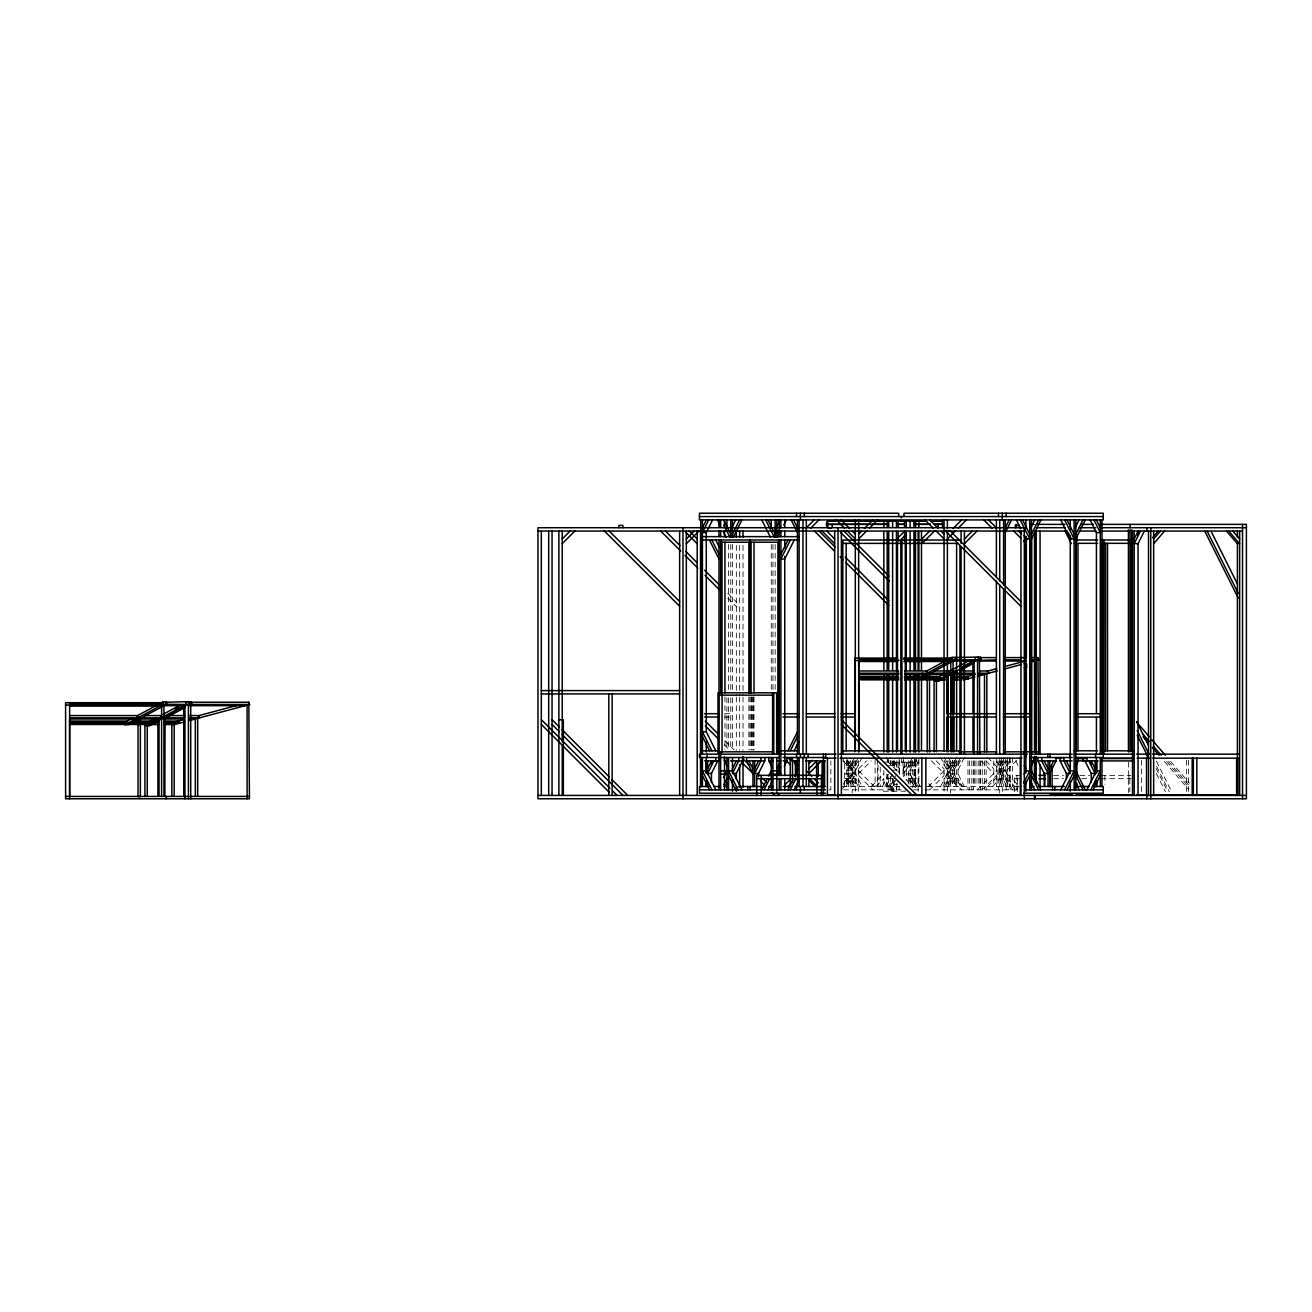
<?xml version="1.0" encoding="UTF-8"?>
<svg xmlns="http://www.w3.org/2000/svg" width="1312" height="1312" viewBox="0 0 1312 1312"><rect width="100%" height="100%" fill="white"/><g stroke="black" fill="none" stroke-linecap="round" stroke-linejoin="round"><path stroke-width="0.75" stroke-dasharray="5 3.75" d="M848.044 765.388L850.406 760.665M848.044 770.128L854.342 757.516M851.898 765.388L854.276 760.665M843.14 784.707L848.552 773.883M851.898 770.128L858.212 757.516M848.552 778.623L844.616 786.511L844.698 760.862M858.13 760.665L855.768 765.388L844.698 765.388M846.109 786.511L852.423 773.883M862.082 757.516L855.768 770.128L844.698 770.128M852.423 778.623L848.47 786.511L848.552 760.862M882.418 786.511L888.732 773.883M884.78 786.511L888.732 778.623L892.603 778.623L888.65 786.511L888.732 775.474M886.289 786.511L892.603 773.883M890.143 786.511L895.555 775.687M892.668 789.857L892.668 786.511L895.67 780.197M908.626 760.665L906.248 765.388L913.972 765.388L916.35 760.665M912.562 757.516L906.248 770.128L913.972 770.128L920.286 757.516M910.118 765.388L914.07 757.516M910.118 770.128L916.432 757.516M950.282 765.388L952.66 760.665M940.638 786.511L946.936 773.883L958.022 773.883L964.32 786.511M950.282 770.128L956.596 757.516M943 786.511L946.936 778.623L958.022 778.623L961.958 786.511M954.152 765.388L956.514 760.665M944.492 786.511L950.806 773.883M954.152 770.128L960.466 757.516M950.806 778.623L946.87 786.511L946.936 760.862M960.384 760.665L958.022 765.388L946.936 765.388L944.574 760.665M948.363 786.511L954.677 773.883M964.32 757.516L958.022 770.128L946.936 770.128L940.638 757.516M954.677 778.623L950.724 786.511L950.806 760.862M1002.778 760.862L998.826 768.75L1002.696 768.75L1006.632 760.862M1005.14 760.862L998.826 773.473L1002.696 773.473L1008.994 760.862M1016.39 789.857L1018.112 786.396M844.452 781.706L855.309 770.833M858.655 768.75L866.543 760.862M841.025 789.857L855.309 775.572M858.655 773.473L871.283 760.862M871.217 786.511L883.829 773.883M875.94 786.511L883.829 778.623M903.033 768.75L910.922 760.862M903.033 773.473L915.645 760.862L915.645 787.922M944.05 770.833L925.026 789.857L1019.408 789.857M947.395 768.75L955.284 760.862M929.765 789.857L944.05 775.572M947.395 773.473L960.007 760.862M977.358 789.857L996.382 770.833M982.098 789.857L996.382 775.572M1006.944 765.388L1010.896 761.452M987.641 786.511L1000.252 773.883M1006.944 770.128L1019.572 757.516M992.364 786.511L1000.252 778.623M724.65 713.695L730.768 713.695M724.65 717.041L730.768 717.041M883.829 762.19L918.876 762.19M888.732 765.388L896.457 765.388L894.095 760.665M892.586 770.128L896.457 770.128L890.143 757.516M844.698 773.883L855.768 773.883L862.082 786.511M1020.834 775.359L1014.734 775.359L1014.734 791.71M1053.569 775.359L1063.442 775.359M1079.792 775.359L1089.829 775.359M1101.014 775.359L1130.895 775.359M844.698 778.623L855.768 778.623L859.704 786.511M1014.734 778.705L1020.834 778.705M1053.569 778.705L1063.442 778.705M1081.646 778.705L1089.829 778.705M1101.014 778.705L1130.895 778.705M897.621 784.281L893.882 784.281L893.882 791.53M842.255 786.511L900.393 786.511M910.118 786.511L920.729 786.511M926.764 786.511L1019.572 786.511L1006.944 773.883M829.2 789.857L830.873 789.857L830.873 760.862M843.583 789.857L905.854 789.857M913.48 789.857L920.729 789.857M905.854 791.202L881.123 791.202L881.123 789.857M996.316 761.452L1000.252 765.388M987.641 757.516L1000.252 770.128M1006.944 778.623L1014.832 786.511M985.919 760.862L993.807 768.75M981.179 760.862L993.807 773.473M947.395 770.833L966.419 789.857M936.161 760.862L944.05 768.75M947.395 775.572L961.68 789.857M931.422 760.862L944.05 773.473M928.699 783.707L931.504 786.511M727.783 593.368L736.475 602.06M891.799 760.862L899.688 768.75M727.898 598.223L736.475 606.784M887.06 760.862L899.688 773.473M858.655 770.833L877.679 789.857M847.421 760.862L855.309 768.75M858.655 775.572L872.956 789.857M842.698 760.862L855.309 773.473M725.323 741.149L733.9 749.71M724.175 744.724L728.521 749.07M1170.665 761.436L1189.41 783.067M1168.434 761.436L1188.508 784.609M1166.614 761.485L1189.328 787.725M1164.384 761.485L1188.442 789.266M1156.38 761.173L1171.714 791.825M1156.577 766.306L1169.32 791.792M1156.118 768.389L1167.844 791.825M1156.364 773.588L1165.466 791.792M1015.718 760.862L1018.424 766.257M1014.783 789.857L1005.271 770.833L1001.4 770.833L1010.912 789.857M1012.405 789.857L1005.271 775.572L1001.4 775.572L1008.551 789.857M952.299 760.665L954.677 765.388M948.363 757.516L954.677 770.128M950.806 765.388L948.445 760.665L948.609 786.511M954.152 773.883L960.466 786.511M944.492 757.516L950.806 770.128M954.152 778.623L958.104 786.511M950.282 773.883L956.596 786.511M950.282 778.623L954.234 786.511M920.286 786.511L913.972 773.883L906.248 773.883L912.562 786.511M917.924 786.511L913.972 778.623L906.248 778.623L909.413 784.937M890.225 760.665L892.603 765.388M886.289 757.516L889.897 764.716M852.423 765.388L850.061 760.665L850.225 786.511M846.109 757.516L852.423 770.128M846.191 760.665L848.552 765.388M851.898 773.883L858.212 786.511M843.14 759.304L848.552 770.128M851.898 778.623L855.85 786.511M848.044 773.883L854.342 786.511M848.044 778.623L851.98 786.511L851.898 760.862M1188.59 760.206L1188.574 792.727M1186.573 760.206L1186.573 794.76M1141.374 760.206L1141.374 792.694M1129.862 778.705L1129.862 791.71M1128.894 775.359L1128.894 778.705M1128.435 762.092L1128.435 792.661M1104.868 775.359L1104.868 784.281M1017.636 778.705L1017.636 791.71M1016.964 775.359L1016.964 791.71M1012.438 757.516L1012.438 786.511M1010.207 757.516L1010.207 786.511M1009.551 757.516L1009.551 786.511M1007.321 757.516L1007.321 786.511M1006.944 760.862L1006.944 786.511M1006.173 786.511L1006.173 789.857M1005.271 757.516L1005.271 786.511M1003.598 757.516L1003.598 786.511M1002.696 760.862L1002.696 786.511M1002.302 786.511L1002.302 793.202M1001.4 757.516L1001.4 786.511M1001.023 760.862L1001.023 786.511M1000.252 760.862L1000.252 786.511M999.728 757.516L999.728 786.511M999.695 789.857L999.695 793.202M998.826 760.862L998.826 786.511M998.448 786.511L998.448 789.857M997.153 760.862L997.153 786.511M996.382 757.516L996.382 786.511M993.807 760.862L993.807 786.511M986.132 760.862L986.132 789.857M984.459 760.862L984.459 789.857M982.262 760.862L982.262 789.857M980.589 760.862L980.589 789.857M979.818 760.862L979.818 786.511M978.145 760.862L978.145 786.511M975.948 760.862L975.948 786.511M974.275 760.862L974.275 786.511M973.504 760.862L973.504 789.857M971.831 760.862L971.831 789.857M969.634 760.862L969.634 789.857M967.961 760.862L967.961 789.857M958.022 760.862L958.022 786.511M956.35 760.862L956.35 786.511M954.677 760.862L954.677 786.511M954.152 760.862L954.152 786.511M952.479 760.862L952.479 786.511M950.282 760.862L950.282 786.511M950.528 789.857L950.528 793.202M947.395 760.862L947.395 791.185M944.05 760.862L944.05 791.185M918.859 758.844L918.876 786.511M918.138 760.599L918.138 791.333M916.629 758.844L916.629 762.19M915.53 762.19L915.53 786.511M914.792 760.599L914.792 787.233M914.398 758.844L914.398 762.19M913.972 762.19L913.972 786.511M912.299 760.862L912.299 787.922M910.118 762.19L910.118 784.478M908.445 762.19L908.445 782.46M906.248 762.19L906.248 780.427M904.575 762.19L904.575 776.376M903.591 757.516L903.591 776.835M903.033 760.862L903.033 776.638M901.344 758.844L901.344 762.19M899.688 760.862L899.688 774.67M899.114 758.844L899.13 774.916M899.13 786.511L899.13 789.857M898.13 762.19L898.13 772.325M896.867 760.599L896.867 770.849M896.867 783.133L896.867 791.333M896.457 762.19L896.457 770.292M896.522 786.511L896.522 789.857M894.259 762.19L894.259 768.274M894.259 780.427L894.259 786.511M893.521 760.599L893.521 766.749M893.521 779.033L893.521 791.333M892.586 762.19L892.586 766.241M892.586 778.41L892.586 786.511M892.34 789.857L892.34 791.202M891.701 786.511L891.701 789.857M891.176 786.511L891.242 791.202M890.176 760.599L890.405 764.716M890.405 776.376L890.176 791.333M888.929 786.511L888.929 789.857M888.29 758.844L888.29 762.19M887.174 774.359L887.174 786.511M887.06 774.392L887.06 789.857M883.829 770.292L883.829 786.511M880.237 767.176L880.237 786.511M878.007 765.24L878.007 786.511M877.334 759.435L877.334 786.511M875.104 759.435L875.104 786.511M858.655 760.862L858.655 791.185M855.768 760.862L855.768 786.511M855.309 760.862L855.309 791.185M854.096 760.862L854.096 786.511M852.423 760.862L852.423 786.511M852.177 789.857L852.177 793.202M848.044 760.862L848.044 786.511M846.371 760.862L846.371 786.511M775.146 544.447L775.146 689.653M772.948 544.447L772.948 689.653M771.276 544.447L771.276 689.653M753.99 696.951L753.99 749.89M753.17 697.049L753.17 750.087M752.875 696.951L752.875 750.087M751.76 696.951L751.76 749.89M751.087 696.951L751.087 749.89M749.972 696.951L749.972 749.89M748.857 696.951L748.857 749.89M743.018 545.415L743.018 695.016M743.018 697.066L743.018 750.349M739.673 545.415L739.673 695.016M739.673 697.066L739.673 750.349M736.327 545.415L736.327 695.016M736.327 697.066L736.327 750.349M732.44 544.447L732.44 689.653M732.44 697.836L732.44 748.955M730.768 544.447L730.768 689.653M730.768 697.836L730.768 748.955M728.586 544.447L728.586 689.653M728.586 697.836L728.586 748.955M726.914 697.836L726.914 748.955M724.946 696.951L724.946 749.89M916.432 786.511L910.118 773.883L916.432 786.511M914.07 786.511L910.118 778.623L914.054 786.511"/><path stroke-width="1.5" d="M69.618 796.433L69.618 719.009L135.743 719.009M138.039 717.746L138.022 796.696L140.368 796.696L140.351 717.434L138.039 717.746L138.039 718.681M927.19 752.071L927.19 673.122L929.503 672.81L929.536 752.071M164.853 796.433L165.05 718.271M954.021 751.825L954.103 717.746M954.103 713.744L954.201 673.663L950.724 674.286M702.412 527.801L706.364 519.913M708.726 519.913L702.412 532.541L706.282 532.541L712.596 519.913M731.26 528.834L735.72 519.913M732.44 534.197L739.591 519.913M733.31 537.198L741.952 519.913M775.622 528.834L780.099 519.913M776.819 534.197L780.378 527.063M777.672 537.198L780.279 532.016M783.723 525.095L786.331 519.913M780.886 554.271L788.02 539.986M790.398 539.986L780.886 559.01L784.756 559.01L794.252 539.986M707.562 768.75L711.514 760.862M713.876 760.862L707.562 773.473L711.432 773.473L717.746 760.862M723.453 777.754L726.914 770.833M723.863 784.674L727.324 777.754M732.44 768.75L736.393 760.862M725.421 786.282L727.209 782.706M742.625 757.516L742.625 760.862L736.311 773.473L732.44 773.473L738.754 760.862L738.754 757.516M754.63 768.75L758.582 760.862M764.798 757.516L764.798 760.862L758.5 773.473L754.63 773.473L760.944 760.862L760.944 757.516M761.764 789.857L766.946 779.476M768.684 776.032L771.276 770.833M764.125 789.857L769.488 779.148M776.819 768.75L779.968 762.436M767.996 789.857L772.456 780.919M787.938 750.808L797.45 731.801M777.721 771.669L780.427 766.257M790.3 750.808L797.45 736.524M784.281 766.257L786.987 760.862L786.987 757.516M794.17 750.808L798.631 741.887M787.938 789.857L793.12 779.476M794.842 776.032L797.45 770.833M790.3 789.857L795.662 779.148M794.17 789.857L798.631 780.919M1005.271 527.801L1009.207 519.913M1005.271 532.541L1011.568 519.913M1030.248 528.834L1034.709 519.913M1031.429 534.197L1038.579 519.913M1031.429 538.937L1040.941 519.913M1075.512 527.063L1079.087 519.913M1075.807 534.197L1082.941 519.913M1075.807 538.937L1085.303 519.913M1134.191 538.953L1138.127 531.065M1140.505 531.065L1134.191 543.693L1138.045 543.693L1144.359 531.065M1024.164 774.293L1025.902 770.833L1029.756 770.833L1023.704 782.936M1030.281 768.061L1033.872 760.862L1033.872 757.516M1024.41 786.282L1029.756 775.572M1049.748 768.75L1053.7 760.862M1049.748 773.473L1056.062 760.862L1056.062 757.516M1060.752 789.857L1070.264 770.833L1074.134 770.833L1064.622 789.857M1075.545 766.257L1078.251 760.862L1078.251 757.516M1066.984 789.857L1074.134 775.572M1086.926 789.857L1096.422 770.833L1100.292 770.833L1090.78 789.857M1093.142 789.857L1100.292 775.572M1152.576 537.641L1158.266 531.065M1153.658 538.953L1160.497 531.065M1153.658 543.693L1164.597 531.065M562.225 538.953L570.113 531.065M562.225 543.693L574.853 531.065M686.324 538.953L694.212 531.065M686.324 543.693L698.952 531.065M806.322 527.801L814.211 519.913M810.537 528.326L818.95 519.913M887.994 521.028L827.528 521.044C822.755 527.752 834.202 531.475 832.005 524.374M858.655 534.197L861.525 531.344M864.378 528.49L872.956 519.913M858.655 538.937L866.822 530.786M869.528 528.064L877.679 519.913M898.179 537.641L904.755 531.065M899.671 540.888L905.28 535.28M929.683 531.065L921.795 538.953L921.795 543.693L934.406 531.065M942.524 527.621L942.426 521.028L930.323 521.044L942.393 521.077M953.102 528.49L961.68 519.913M947.395 538.937L955.546 530.786M958.268 528.064L966.419 519.913M964.418 538.953L972.307 531.065M964.418 543.693L977.03 531.065M784.543 785.101L790.152 779.492M809.455 763.125L812.276 760.32M787.872 786.511L790.496 783.887M808.897 768.75L816.786 760.862M808.897 773.473L821.525 760.862M144.96 715.581L160.72 715.581L161.31 717.828L159.113 719.009L139.22 719.009M166.362 704.462L165.952 702.232L189.01 701.658L189.6 703.888L184.041 705.659L164.148 705.659M934.128 670.973L949.872 670.973L950.478 673.204L948.264 674.384L928.371 674.384M974.8 657.607L975.406 659.838L955.513 659.838L955.12 657.607L978.162 657.033L978.768 659.28L973.192 661.035L953.299 661.035M124.574 722.535L133.283 717.861M136.776 715.991L162.934 701.986L166.411 701.986L166.706 704.249L128.363 724.798L124.87 724.798L163.229 704.249L186.238 704.462L185.648 702.232M147.436 722.699L156.128 718.041M163.065 714.318L180.433 705.02M149.732 722.699L154.947 719.911M175.119 709.103L178.58 707.234M145.698 723.634L146.304 725.864L186.238 704.462M185.058 706.332L148.6 725.864L158.9 721.567M184.959 707.611L163.688 719.009L183.467 719.009M189.568 705.151L190.732 704.511L190.732 798.778M913.726 677.927L922.451 673.253M925.928 671.383L945.116 661.1M955.858 659.624L952.381 659.624L914.038 680.19L917.514 680.19L955.858 659.624L955.562 657.361L952.086 657.361L948.56 659.247L903.673 659.247M936.588 678.091L945.28 673.433M948.756 671.564L969.584 660.395M934.866 679.009L935.456 681.256L956.3 670.088M959.777 668.218L975.406 659.838M945.772 676.959L937.752 681.256L944.886 678.665M949.248 675.09L977.702 659.838L981.064 659.28L980.458 657.033L977.096 657.607M951.528 675.09L956.743 672.302M960.22 670.448L974.111 663.003M184.008 719.599L174.184 722.223L164.426 722.223M197.751 715.909L237.046 705.38M174.184 724.65L184.615 721.862M189.617 720.518L249.624 704.462L248.821 702.232L190.224 702.232M975.128 674.45L963.336 677.615L953.578 677.615M986.919 671.285L996.726 668.661M1004.598 666.562L1026.197 660.772M963.336 680.042L974.914 676.926M978.768 675.893L997.333 670.924M1003.86 669.169L1021.228 664.528M1030.74 661.97L1038.792 659.838L1037.989 657.607L1029.904 657.607M162.54 718.386L159.064 719.009L159.064 796.433M949.56 674.909L953.037 674.286M976.407 660.494L996.202 659.838M187.944 702.232L191.306 701.658L191.896 703.888L188.534 704.462M146.304 725.864L149.666 725.29M935.456 681.256L938.818 680.682M163.934 796.433L163.918 704.806L161.622 705.118L161.589 796.433M953.102 751.825L953.07 660.182L950.774 660.494L950.757 751.825M950.757 661.428L953.07 661.117L953.07 660.182M699.46 516.567L1103.261 516.567M898.08 521.028L904.132 521.028M914.202 521.028L926.288 521.028M827.511 521.077L873.874 521.077M877.892 521.077L926.272 521.077M867.954 524.275L827.544 524.374L887.994 524.374M871.988 524.275L888.109 524.275M898.179 524.275L904.23 524.275M914.3 524.275L930.421 524.275M934.456 524.275L942.524 524.275L934.341 524.423M898.048 524.423L904.132 524.374M914.185 524.423L930.323 524.374M1030.068 524.374L1034.151 524.374M1036.398 524.374L1064.918 524.374M1081.219 524.374L1093.437 524.374M1101.375 524.374L1246.4 524.374L1246.4 798.778L537.969 798.778L537.969 527.719L1024.311 527.719L1024.311 798.778M1036.398 527.719L1065.164 527.719M1079.464 527.719L1095.815 527.719M1101.588 527.719L1246.4 527.719M537.969 531.065L1024.311 531.065M1067.443 531.065L1034.512 531.065L1034.512 752.399M1079.251 531.065L1095.815 531.065M1101.719 531.065L1242.53 531.065M702.412 536.641L799.287 536.641M702.412 539.986L799.287 539.986M959.958 540.036L901.951 540.036L901.951 754.22M1074.364 539.986L1097.57 539.986M1101.424 539.986L1132.928 539.986M720.928 542.217L779.033 542.217M842.829 543.381L900.836 543.381M901.951 543.381L957.957 543.381M1074.364 543.332L1097.57 543.332M1103.359 543.332L1101.686 543.332L1101.686 750.808L1103.359 750.808M1103.917 543.332L1132.928 543.332M995.546 657.607L979.392 657.607L979.884 754.154M1003.631 657.607L1025.869 657.607M897.621 658.066L854.752 658.066L854.752 751.825M903.755 658.066L950.774 658.066L951.184 660.297L904.968 660.297M858.77 659.247L897.539 659.247M1004.32 659.838L1020.539 659.838M1030.674 659.838L1038.792 659.838M858.77 660.297L898.95 660.297M854.752 660.526L858.77 660.526M979.802 661.035L995.956 661.035M1004.041 661.035L1026.279 661.035M1030.314 661.035L1034.348 661.035M858.77 661.494L897.72 661.494M903.87 661.494L948.97 661.494M1024.311 663.806L1026.656 663.806L1026.656 667.824L1024.311 667.824M858.77 670.973L898.736 670.973M904.722 670.973L926.715 670.973L927.108 673.204L905.001 673.204M960.4 670.973L974.275 670.973M980.212 670.973L988.133 670.973L988.936 673.204L978.965 673.204M858.77 673.204L898.966 673.204M930.585 673.204L950.478 673.204M955.054 673.204L974.98 673.204M898.851 674.384L858.77 674.384L858.77 751.825L858.77 658.066M904.854 674.384L924.894 674.384M952.84 674.384L974.603 674.384M978.572 674.384L984.508 674.384L984.508 751.825M858.77 676.418L898.605 676.418M904.575 676.418L916.53 676.418L916.924 678.665L904.903 678.665M921.975 676.418L939.687 676.418L940.294 678.665L920.598 678.665M954.07 676.418L967.764 676.418L968.568 678.665L960.679 678.665M858.77 677.615L898.441 677.615M904.394 677.615L914.316 677.615M923.697 677.615L939.933 677.615M858.77 678.665L898.884 678.665M952.774 678.665L956.727 678.665M858.77 679.846L898.736 679.846M904.722 679.846L914.71 679.846M918.384 679.846L938.08 679.846M952.43 679.846L956.333 679.846M941.885 679.944L945.772 679.944M953.578 679.944L961.384 679.944M541.315 690.588L679.632 690.588M777.819 692.818L717.992 692.818L717.992 754.154M541.315 693.933L679.632 693.933M719.156 695.147L773.506 695.147M69.618 703.872L159.408 703.872M190.83 704.462L249.624 704.462M69.618 704.921L162.016 704.921L161.622 702.691L65.6 702.691L65.6 798.778L249.428 798.778L248.821 702.232M65.6 705.134L69.618 705.134M188.616 705.659L245.196 705.659M69.618 706.102L159.802 706.102M704.462 713.695L718.746 713.695M782.936 713.695L799.27 713.695M806.322 713.695L834.908 713.695M841.025 713.695L855.309 713.695M947.395 713.695L996.382 713.695M1003.45 713.695L1029.756 713.695M1075.807 713.695L1100.292 713.695M69.618 715.581L137.547 715.581L137.957 717.828L69.618 717.828M169.264 715.581L185.107 715.581M189.076 715.581L198.981 715.581L199.768 717.828L189.814 717.828M704.462 717.041L718.746 717.041M782.936 717.041L799.27 717.041M806.322 717.041L834.908 717.041M841.025 717.041L855.309 717.041M947.395 717.041L996.382 717.041M1003.45 717.041L1029.756 717.041M1075.807 717.041L1100.292 717.041M141.434 717.828L161.31 717.828M165.902 717.828L183.828 717.828M189.404 719.009L195.34 719.009L195.34 796.433M558.879 719.714L563.34 719.714L563.34 795.433M69.618 721.042L127.362 721.042L127.772 723.273L69.618 723.273M132.824 721.042L150.536 721.042L151.142 723.273L131.446 723.273L129.232 724.47L148.928 724.47M164.902 721.042L178.612 721.042L179.416 723.273L165.591 723.273M69.618 722.223L125.148 722.223M134.546 722.223L150.765 722.223M69.618 724.47L125.558 724.47M150.765 724.568L158.572 724.568M164.426 724.568L174.988 724.47M715.794 750.808L706.282 731.801L702.412 731.801L711.924 750.808M702.412 750.808L719.156 750.808M780.886 750.808L797.63 750.808M842.829 750.858L900.836 750.858M901.951 750.858L959.958 750.858M1074.364 750.808L1097.57 750.808M1103.917 750.808L1132.928 750.808M719.156 751.825L773.506 751.825M777.918 751.924L779.033 751.924M958.777 751.825L996.874 751.825M1003.746 751.825L1038.596 751.825M779.213 754.154L699.46 754.154L699.46 757.516L719.632 757.516L719.632 760.862L704.61 760.862M780.886 754.154L836.023 754.154M839.483 754.154L1027.476 754.154M1029.707 754.154L1072.216 754.154M1074.364 754.154L1133.06 754.154M1136.487 754.154L1149.394 754.154M1152.592 754.154L1238.643 754.154M720.649 757.516L779.213 757.516M783.116 757.516L825.297 757.516M1029.789 757.516L1072.117 757.516M1076.102 757.516L1103.261 757.516L1103.359 539.986M823.411 758.172L835.974 758.172M840.074 758.172L1021.966 758.172M1055.373 758.172L1061.523 758.172M1077.874 758.172L1084.007 758.172M1102.392 758.172L1133.06 758.172M1137.127 758.172L1149.394 758.172M1152.592 758.172L1238.643 758.172M1076.922 758.566L1085.336 758.566M1100.702 758.566L1132.896 758.566L1132.896 760.911L1100.702 760.911M724.47 757.516L724.47 760.862L726.832 760.862M730.587 760.862L742.625 760.862M746.643 757.516L746.643 760.862L764.798 760.862M768.832 757.516L768.832 760.862L772.916 760.862M776.819 760.862L780.673 760.862M783.116 760.862L786.987 760.862M799.27 760.862L791.825 760.862L791.825 757.516M805.552 760.862L825.297 760.862M1029.789 760.862L1033.872 760.862M1037.907 757.516L1037.907 760.862L1056.062 760.862M1060.096 757.516L1060.096 760.862L1072.117 760.862M1075.873 760.862L1098.111 760.862M720.649 770.833L727.652 770.833M772.948 770.833L779.951 770.833M776.819 773.473L780.673 773.473M720.649 774.178L727.652 774.178M772.948 774.178L779.951 774.178M1038.874 775.359L1045.582 775.359M756.712 778.705L821.41 778.705M1038.874 778.705L1045.582 778.705M709.677 786.511L699.46 786.511L699.46 793.202L825.543 793.202M713.777 786.511L719.911 786.511M723.994 786.511L728.094 786.511M738.312 786.511L764.896 786.511M768.504 786.511L773.08 786.511M783.133 786.511L791.48 786.511M794.892 786.511L825.166 786.511M1029.625 786.511L1034.2 786.511M1037.808 786.511L1064.393 786.511M1074.626 786.511L1088.944 786.511M1093.027 786.511L1103.261 786.511L1103.261 793.202L1023.704 793.202M699.46 789.857L825.346 789.857M1024.508 789.857L1103.261 789.857M835.547 794.76L827.429 794.76L827.429 758.172M839.614 794.76L1020.293 794.76L1020.293 758.172M1050.092 794.76L1072.216 794.76M1076.217 794.76L1132.486 794.76M1136.487 794.76L1146.54 794.76L1146.524 758.172M1152.592 794.76L1237.79 794.76L1237.79 758.172M537.969 795.433L1246.4 795.433M65.6 796.433L188.42 796.433M189.305 796.433L249.428 796.433M1018.916 531.065L1021.72 533.869M1024.524 536.674L1027.329 539.478M1018.456 531.065L1021.08 533.689M1013.733 531.065L1020.736 538.084M1023.54 540.888L1026.345 543.693M988.494 519.913L996.382 527.801M983.77 519.913L992.184 528.326M1020.851 601.568L949.872 530.589L945.132 530.589L1020.851 606.308M929.765 519.913L938.326 528.49M941.196 531.344L944.05 534.197M925.026 519.913L933.176 528.064M935.899 530.786L944.05 538.937M841.025 519.913L849.602 528.49M852.456 531.344L855.309 534.197M836.302 519.913L844.452 528.064M847.158 530.786L855.309 538.937M843.96 531.065L854.096 541.216M856.998 544.103L888.864 575.984M840.648 532.492L889.224 581.068M826.79 531.065L834.678 538.953M822.066 531.065L834.678 543.693M819.18 531.065L835.121 547.006M845.256 557.141L888.732 600.601M814.457 531.065L834.448 551.073M840.172 556.78L843.026 559.634M845.879 562.504L888.749 605.357M689.308 531.065L697.197 538.953M685.979 532.475L697.197 543.693M665.479 531.065L679.977 545.562M685.766 551.352L697.361 562.946M704.593 570.179L719.091 584.676M660.756 531.065L680.748 551.073M685.044 555.353L697.902 568.211M705.036 575.361L719.32 589.646M841.386 719.714L917.104 795.433M841.386 724.454L912.365 795.433M608.653 530.507L679.632 601.503M603.914 530.507L679.632 606.226M806.322 770.833L811.767 776.278M814.473 778.984L818.557 783.067M821.279 785.773L823.985 788.496M809.192 778.426L817.753 787.003M787.872 757.516L790.496 760.14M809.455 780.902L815.08 786.511M785.937 760.32L790.152 764.519M705.315 721.141L718.172 733.998M742.461 758.287L749.611 765.437M762.469 778.295L766.749 782.575M776.753 792.579L779.607 795.433M705.348 725.897L718.386 738.935M741.559 762.108L753.154 773.703M760.386 780.952L764.732 785.298M771.981 792.53L774.884 795.433M552.04 719.714L559.191 726.864M562.044 729.718L609.194 776.868M612.048 779.722L627.759 795.433M552.04 724.454L559.289 731.686M562.192 734.589L623.036 795.433M541.315 719.648L609.9 788.217M612.753 791.07L617.034 795.367M541.315 724.372L609.408 792.464M1232.804 531.065L1239.643 538.953M1228.704 531.065L1239.643 543.693L1237.413 543.693L1226.474 531.065M1137.209 722.797L1149.263 736.704M1151.936 739.804L1165.318 755.253M1142.555 733.703L1149.23 741.428M1153.248 746.052L1161.268 755.302M1142.998 736.786L1148.344 742.969M1152.346 747.594L1159.037 755.302M1211.124 531.36L1237.528 584.152M1207.27 531.36L1238.2 593.254M1204.875 531.327L1238.233 598.026M1096.356 519.913L1100.292 527.801M1093.978 519.913L1100.292 532.541L1096.422 532.541L1090.124 519.913M1066.984 519.913L1074.134 534.197M1064.622 519.913L1074.134 538.937L1070.264 538.937L1060.752 519.913M1068.23 532.639L1071.379 538.953M1065.065 531.065L1071.379 543.693M1136.553 721.518L1148.279 744.954M1137.192 730.538L1148.918 753.974M1137.242 735.36L1147.262 755.384M1022.622 519.913L1029.756 534.197M1020.244 519.913L1029.756 538.937L1025.902 538.937L1024.164 535.476M1016.39 519.913L1020.703 528.556M1095.143 768.75L1091.19 760.862L1091.272 764.798M1088.829 760.862L1095.143 773.473L1091.272 773.473L1084.975 760.862M1075.807 770.833L1085.303 789.857M1075.807 775.572L1082.941 789.857M1066.312 760.862L1070.264 768.75M1075.512 782.706L1079.087 789.857M1060.096 760.862L1066.394 773.473L1070.264 773.473L1063.95 760.862L1063.95 757.516M1044.139 760.862L1048.075 768.75M1037.907 760.862L1044.221 773.473L1048.075 773.473L1041.777 760.862L1041.777 757.516M1031.429 770.833L1040.941 789.857M1031.429 775.572L1038.579 789.857M1024.311 765.585L1025.902 768.75M1030.248 780.919L1034.709 789.857M793.498 519.913L797.45 527.801M791.136 519.913L797.45 532.541M767.996 519.913L775.146 534.197M765.634 519.913L774.277 537.198M761.764 519.913L770.406 537.198M723.634 519.913L730.768 534.197M723.863 525.095L729.915 537.198M717.402 519.913L719.993 525.095M723.453 532.016L726.044 537.198M715.696 539.986L719.271 547.137M711.826 539.986L718.976 554.271M709.464 539.986L718.976 559.01M796.072 760.862L798.45 765.585M793.711 760.862L798.221 769.865M768.832 760.862L772.44 768.061M749.021 760.862L752.957 768.75M746.643 760.862L752.957 773.473M741.952 789.857L732.44 770.833L728.586 770.833L738.098 789.857M724.47 760.862L727.176 766.257M728.586 775.572L735.72 789.857M702.412 736.524L709.562 750.808M715.794 789.857L706.282 770.833L702.412 770.833L711.924 789.857M702.412 775.572L709.562 789.857M1037.989 657.607L1038.596 754.154M967.223 676.566L967.83 678.829M178.055 721.19L178.662 723.453M952.086 657.361L952.381 659.624M162.934 701.986L163.229 704.249M1242.53 524.374L1242.53 798.778M1239.643 531.065L1239.643 795.433M1237.413 531.065L1237.413 537.215M1237.413 543.365L1237.413 795.433M1236.626 758.221L1236.626 794.728M1196.839 758.172L1196.839 794.76M1193.362 758.172L1193.362 794.76M1192.182 758.172L1192.182 794.76M1153.658 531.065L1153.658 795.433M1150.772 527.719L1150.772 798.778M1148.525 531.065L1148.525 795.433M1147.36 754.154L1147.36 758.172M1146.901 527.719L1146.901 531.065M1146.901 795.433L1146.901 798.778M1138.045 531.065L1138.045 535.165M1138.045 543.365L1138.045 795.433M1134.191 531.065L1134.191 795.433M1132.518 531.065L1132.518 795.433M1131.78 529.769L1131.78 542.02M1131.256 543.332L1131.256 750.808M1130.108 524.374L1130.108 527.719M1130.108 529.753L1130.108 751.907M1128.435 529.753L1128.435 751.907M1107.525 543.332L1107.525 750.808M1105.59 543.332L1105.59 750.808M1103.917 539.986L1103.917 754.154M1101.965 519.913L1101.965 754.154M1101.965 757.516L1101.965 786.511M1100.292 519.913L1100.292 754.154M1100.292 757.516L1100.292 786.511M1096.816 760.862L1096.816 772.702M1096.816 782.559L1096.816 786.511M1096.422 532.131L1096.422 713.416M1096.422 717.5L1096.422 754.154M1096.422 757.516L1096.422 772.981M1096.422 780.706L1096.422 786.511M1095.52 754.154L1095.52 757.516M1095.143 760.862L1095.143 774.67M1095.143 782.559L1095.143 786.511M1091.272 772.702L1091.272 782.559M1086.943 757.516L1086.943 760.862M1083.089 757.516L1083.089 760.862M1077.972 543.332L1077.972 750.808M1076.922 535.165L1076.922 541.315M1076.922 760.599L1076.922 776.983M1076.922 783.133L1076.922 787.233M1076.037 543.332L1076.037 750.808M1075.807 519.913L1075.807 789.857M1074.134 519.913L1074.134 789.857M1070.264 519.913L1070.264 530.13M1070.264 536.28L1070.264 772.981M1070.264 781.066L1070.264 791.185M1069.985 754.154L1069.985 757.516M1066.394 772.981L1066.394 779.049M1054.832 786.511L1054.832 789.857M1052.601 786.511L1052.601 789.857M1052.126 766.29L1052.126 786.593M1050.092 772.391L1050.092 786.593M1050.026 754.154L1050.026 757.516M1049.748 760.862L1049.748 786.511M1048.075 760.862L1048.075 786.511M1047.796 754.154L1047.796 757.516M1044.844 775.359L1044.844 786.134M1044.221 772.702L1044.221 786.511M1040.055 531.065L1040.055 754.449M1040.055 764.699L1040.055 787.233M1036.185 531.065L1036.267 754.154M1036.185 756.499L1036.185 783.133M1034.889 531.065L1034.889 752.399M1034.889 756.499L1034.889 776.983M1034.889 795.433L1034.889 798.778M1034.512 756.499L1034.512 779.033M1034.512 795.433L1034.512 798.778M1031.544 537.215L1031.544 752.399M1031.544 764.699L1031.544 772.883M1031.544 783.133L1031.544 787.233M1031.429 519.913L1031.429 789.857M1029.756 519.913L1029.756 789.857M1026.345 537.215L1026.345 658.132M1026.345 666.332L1026.345 713.466M1026.345 717.566L1026.345 752.399M1025.902 519.913L1025.902 528.096M1025.902 536.28L1025.902 772.981M1025.902 781.066L1025.902 791.185M1025.623 754.154L1025.623 757.516M1020.966 531.065L1020.966 795.433M1019.26 527.719L1019.26 525.374L1015.242 525.374L1015.242 527.719M1016.013 524.374L1016.013 527.719M1006.173 513.222L1006.173 516.567M1005.271 519.913L1005.271 754.154M1003.598 519.913L1003.598 585.103M1003.598 589.17L1003.598 754.154M1002.302 513.222L1002.302 519.913M999.728 519.913L999.728 581.019M999.728 585.103L999.728 754.154M998.448 513.222L998.448 516.567M996.382 519.913L996.382 576.952M996.382 581.019L996.382 754.154M986.837 673.728L986.837 751.825M977.571 754.154L977.571 659.903L974.094 660.543L974.094 754.154M972.93 661.166L972.93 713.548M972.93 717.582L972.93 751.825M964.418 531.065L964.418 754.351M961.073 531.065L961.073 543.365M961.073 547.448L961.073 754.351M959.958 545.415L959.958 754.22M956.612 543.381L956.612 750.858M951.692 713.794L951.692 673.761L948.215 674.384L948.215 751.825M951.692 717.795L951.692 751.825M947.395 519.913L947.395 528.096M947.395 532.18L947.395 751.005M947.051 675.008L947.051 713.416M947.051 717.451L947.051 751.825M944.05 519.913L944.05 751.005M936.424 751.825L936.424 679.944L934.078 679.944L934.078 751.825M929.503 672.81L929.503 673.745L927.19 674.056L927.19 673.122M925.878 758.172L925.878 794.76M921.86 758.172L921.86 794.76M921.483 531.065L921.483 670.416M921.483 678.616L921.483 750.349M918.876 521.258L918.876 527.375M918.876 531.458L918.876 670.399M918.876 674.483L918.876 752.12M918.138 531.065L918.138 670.416M918.138 674.516L918.138 750.349M915.514 521.258L915.514 527.375M915.514 531.458L915.514 670.399M915.514 674.483L915.514 752.12M914.792 531.065L914.792 670.416M914.792 674.516L914.792 750.349M913.972 521.258L913.972 527.375M913.972 531.458L913.972 670.399M913.972 674.483L913.972 752.12M910.118 521.258L910.118 527.375M910.118 531.458L910.118 670.399M910.118 674.483L910.118 752.12M906.248 521.258L906.248 527.375M906.248 531.458L906.248 670.399M906.248 674.483L906.248 752.12M905.296 543.381L905.296 750.858M904.575 521.258L904.575 527.375M904.575 531.458L904.575 541.676M904.017 516.567L904.017 513.222L1103.261 513.222L1103.261 519.913L699.46 519.913L699.46 513.222L898.687 513.222L898.687 516.567M901.344 516.567L901.344 517.912M900.836 754.22L900.836 540.036L842.829 540.036L842.829 754.22M898.13 521.258L898.13 527.375M898.13 531.458L898.13 541.676M897.49 543.381L897.49 750.858M896.457 521.258L896.457 527.375M896.457 531.458L896.457 670.399M896.457 674.483L896.457 752.12M892.603 521.258L892.603 527.375M892.603 531.458L892.603 670.399M892.603 674.483L892.603 752.12M888.732 521.258L888.732 527.375M888.732 531.458L888.732 670.399M888.732 674.483L888.732 752.12M887.191 521.258L887.191 527.375M887.191 531.458L887.191 670.399M887.191 674.483L887.191 752.12M883.845 521.258L883.845 527.375M883.845 531.458L883.845 670.399M883.845 674.483L883.845 752.12M858.655 519.913L858.655 751.005M855.309 519.913L855.309 751.005M846.174 543.381L846.174 750.858M841.386 531.065L841.386 795.433M838.024 527.719L838.024 798.778M834.678 531.065L834.678 795.433M827.642 521.93L827.659 527.604M825.756 754.154L825.756 758.172M824.576 760.862L824.576 786.511M823.411 754.154L823.411 794.76M822.903 760.862L822.903 786.511M822.116 760.862L822.116 785.986M821.41 795.433L821.41 775.359L756.712 775.359L756.712 795.433M818.262 762.78L818.262 776.327M816.95 775.359L816.95 795.433M816.589 760.862L816.589 785.986M808.897 760.862L808.897 774.67M808.897 778.623L808.897 786.511M808.126 754.154L808.126 757.516M806.322 519.913L806.322 754.154M806.322 757.516L806.322 786.511M804.272 513.222L804.272 516.567M804.272 754.154L804.272 757.516M804.272 786.511L804.272 789.857M802.977 519.913L802.977 754.154M802.977 757.516L802.977 786.511M800.402 513.222L800.402 519.913M800.402 754.154L800.402 757.516M800.402 786.511L800.402 793.202M799.123 519.913L799.123 754.154M799.123 757.516L799.123 786.511M797.45 519.913L797.45 754.154M797.45 757.516L797.45 786.511M796.548 513.222L796.548 516.567M796.548 754.154L796.548 757.516M796.548 786.511L796.548 789.857M795.761 764.798L795.761 774.67M795.4 761.37L795.4 776.835M792.497 757.516L792.497 782.641M790.267 757.516L790.267 786.511M784.756 519.913L784.756 527.342M784.756 531.065L784.756 536.641M784.756 539.986L784.756 548.186M784.756 556.37L784.756 775.523M784.756 779.623L784.756 789.857M780.886 519.913L780.886 527.342M780.886 531.065L780.886 536.641M780.886 539.986L780.886 775.523M780.886 779.623L780.886 789.857M779.213 519.913L779.213 527.342M779.213 531.065L779.213 536.641M779.213 539.986L779.213 775.523M779.213 779.623L779.213 789.857M779.033 539.986L779.033 754.154M777.918 542.217L777.819 754.154M776.819 519.913L776.819 537.362M776.819 757.516L776.819 791.185M776.655 692.818L776.655 754.154M775.146 519.913L775.146 537.362M773.752 692.818L773.752 754.154M772.948 757.516L772.948 789.857M772.588 692.818L772.588 754.154M771.276 519.913L771.276 528.096M771.276 757.516L771.276 789.857M761.173 775.359L761.173 795.433M758.5 772.702L758.5 776.638M754.63 760.862L754.63 786.511M753.99 542.217L753.99 692.884M752.957 760.862L752.957 786.511M751.087 542.217L751.087 692.884M749.972 539.986L749.972 692.884M750.103 786.511L750.103 789.857M748.857 542.217L748.857 692.884M747.873 786.511L747.873 789.857M743.018 531.065L743.018 537.215M743.018 756.499L743.018 787.233M739.673 531.065L739.673 537.215M739.673 764.699L739.673 787.233M736.327 531.065L736.327 537.215M736.327 772.883L736.311 779.049M736.311 787.134L736.311 791.185M732.44 519.913L732.44 537.362M732.44 757.516L732.44 772.981M732.44 779.049L732.44 791.185M730.768 519.913L730.768 537.362M728.586 757.516L728.586 789.857M726.914 519.913L726.914 528.096M726.914 757.516L726.914 789.857M724.946 542.217L724.946 692.884M724.519 519.913L724.519 527.342M724.519 531.065L724.519 536.641M724.519 757.09L724.519 789.857M722.059 694.852L722.059 752.12M722.043 542.217L722.043 692.884M720.928 539.986L720.928 692.884M720.649 519.913L720.649 527.342M720.649 531.065L720.649 536.641M720.649 539.986L720.649 693.589M720.649 752.99L720.649 789.857M719.156 692.818L719.156 754.154M718.976 519.913L718.976 527.342M718.976 531.065L718.976 536.641M718.976 539.986L718.976 693.589M718.976 752.99L718.976 789.857M715.762 757.516L715.762 760.862M711.432 760.862L711.432 764.798M711.432 772.702L711.432 782.559M707.562 760.862L707.562 774.67M707.562 782.559L707.562 786.511M707.184 754.154L707.184 757.516M706.282 532.131L706.282 731.752M706.282 741.936L706.282 752.12M706.282 757.516L706.282 772.981M706.282 780.706L706.282 786.511M705.889 760.862L705.889 772.702M705.889 782.559L705.889 786.511M702.412 519.913L702.412 754.154M702.412 757.516L702.412 786.511M700.739 519.913L700.739 754.154M700.739 757.516L700.739 786.511M700.542 531.065L700.542 787.233M697.197 531.065L697.197 795.433M686.324 531.065L686.324 795.433M682.978 527.719L682.978 798.778M679.632 531.065L679.632 795.433M622.921 527.719L622.921 525.374L618.903 525.374L618.903 527.719M612.146 693.933L612.146 795.433M608.801 693.933L608.801 795.433M562.225 531.065L562.225 742.149M562.225 746.249L562.225 795.433M558.879 531.065L558.879 795.433M552.04 531.065L552.04 795.433M548.695 531.065L548.695 795.433M541.315 531.065L541.315 795.433M247.099 705.118L247.115 798.778M197.686 718.353L197.686 796.433M188.42 798.778L188.42 704.511L184.943 705.167L184.943 798.778M183.762 705.79L183.762 796.433M174.184 724.568L174.184 796.433M171.839 724.568L171.839 796.433M166.263 796.433L166.263 798.778M163.918 704.806L163.918 705.741M157.899 719.632L157.899 796.433M147.256 724.568L147.256 796.433M144.91 724.568L144.91 796.433M140.351 717.434L140.351 718.369M69.618 702.691L69.618 798.778M938.064 524.275L937.932 527.736L938.064 524.275"/></g></svg>
